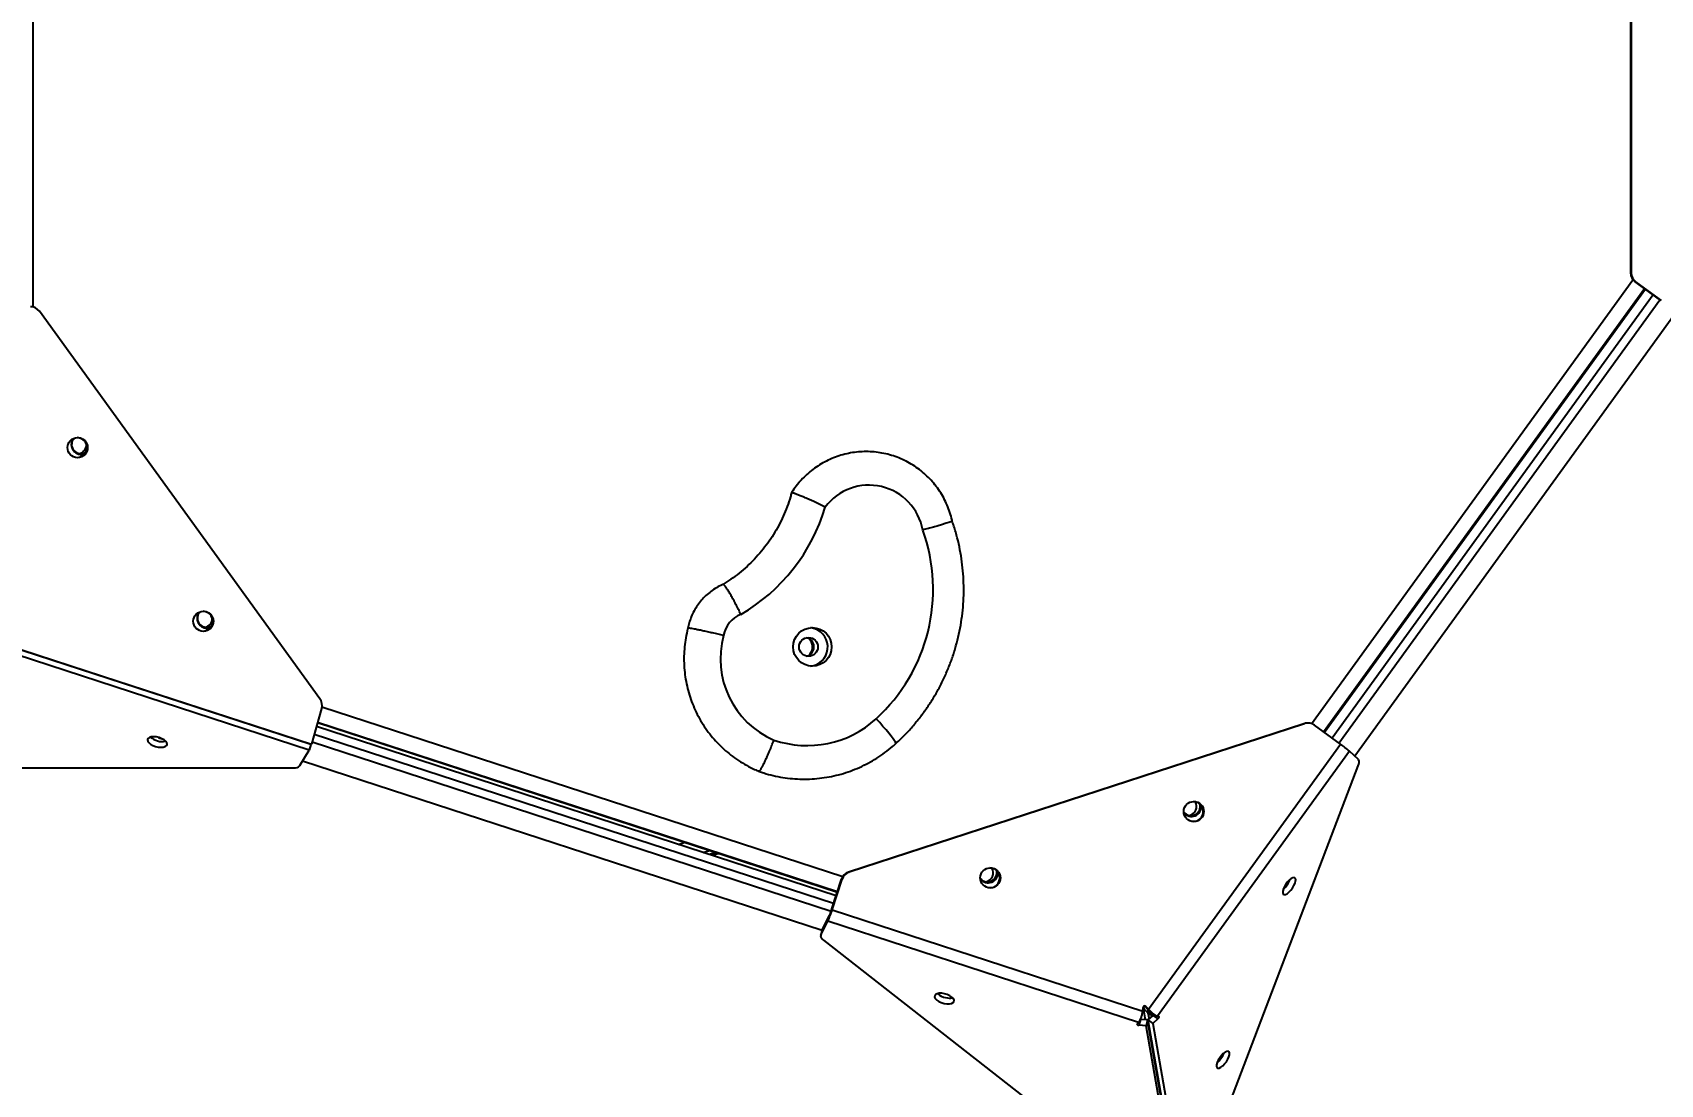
# Model space of a CAD drawing. Header units: millimetres. Extents: x -4720 to 4364, y -4819 to 4363.
# Drawn here: x 963 to 1690, y -344 to 127 of the extents above; entities that cross this region are included whole.
import ezdxf

# ---------------------------------------------------------------- set-up
doc = ezdxf.new("R2010")
doc.units = ezdxf.units.MM
for name, color, linetype in [('DIKOM_ОБЪЕКТ', 7, 'Continuous'), ('DIKOM_РАЗМЕР_ЗОНА', 7, 'Continuous'), ('DIKOM_РАЗМЕР_ОБЪЕКТА', 7, 'Continuous')]:
    doc.layers.add(name, color=color, linetype=linetype)
doc.styles.add('style1', font='arial.ttf', dxfattribs={"width": 0.8})
doc.dimstyles.new('1-50', dxfattribs={"dimtxt": 300, "dimasz": 200, "dimexe": 100, "dimexo": 0, "dimgap": 100, "dimtad": 1, "dimdec": 0, "dimtxsty": 'style1', "dimcen": 0, "dimclrd": 7, "dimclre": 7, "dimadec": 1, "dimazin": 2, "dimtfac": 1, "dimtdec": 0, "dimtmove": 0, "dimatfit": 3, "dimfxl": 0, "dimlwd": 25, "dimlwe": 18, "dimarcsym": 0})

# ---------------------------------------------------------------- blocks, each defined once
blk = doc.blocks.new('*D9')
at = {"layer": 'Defpoints', "color": 0, "transparency": 16777216}
for p in [(-2136.5, 115.24), (2863.5, 115.24), (2863.5, -2539.25)]:
    blk.add_point(p, dxfattribs=at)
at = {"layer": 'DIKOM_РАЗМЕР_ОБЪЕКТА', "color": 7, "lineweight": 18, "transparency": 16777216}
for p, q in [((-2136.5, 115.24), (-2136.5, -2639.25)), ((2863.5, 115.24), (2863.5, -2639.25))]:
    blk.add_line(p, q, dxfattribs=at)
at = {"layer": 'DIKOM_РАЗМЕР_ОБЪЕКТА', "color": 7, "lineweight": 25, "transparency": 16777216}
blk.add_line((-1936.5, -2539.25), (2663.5, -2539.25), dxfattribs=at)
at = {"layer": 'DIKOM_РАЗМЕР_ОБЪЕКТА', "color": 7, "transparency": 16777216}
for points in [[(-1936.5, -2505.92), (-1936.5, -2572.58), (-2136.5, -2539.25)], [(2663.5, -2505.92), (2663.5, -2572.58), (2863.5, -2539.25)]]:
    blk.add_solid(points, dxfattribs=at)
at = {"layer": 'DIKOM_РАЗМЕР_ОБЪЕКТА', "color": 0, "transparency": 16777216, "insert": (363.5, -2286.08), "char_height": 300, "attachment_point": 5, "style": 'style1'}
blk.add_mtext('{\\fArial|b0|i0|c204|p34;5000}', dxfattribs=at)
blk = doc.blocks.new('*D11')
at = {"layer": 'Defpoints', "color": 0, "transparency": 16777216}
for p in [(4363.5, 125.31), (-3636.5, 115.24), (4363.5, -4719.28)]:
    blk.add_point(p, dxfattribs=at)
at = {"layer": 'DIKOM_РАЗМЕР_ЗОНА', "color": 7, "lineweight": 18, "transparency": 16777216}
for p, q in [((4363.5, 125.31), (4363.5, -4819.28)), ((-3636.5, 115.24), (-3636.5, -4819.28))]:
    blk.add_line(p, q, dxfattribs=at)
at = {"layer": 'DIKOM_РАЗМЕР_ЗОНА', "color": 7, "lineweight": 25, "transparency": 16777216}
blk.add_line((-3436.5, -4719.28), (4163.5, -4719.28), dxfattribs=at)
at = {"layer": 'DIKOM_РАЗМЕР_ЗОНА', "color": 7, "transparency": 16777216}
for points in [[(-3436.5, -4685.94), (-3436.5, -4752.61), (-3636.5, -4719.28)], [(4163.5, -4685.94), (4163.5, -4752.61), (4363.5, -4719.28)]]:
    blk.add_solid(points, dxfattribs=at)
at = {"layer": 'DIKOM_РАЗМЕР_ЗОНА', "color": 0, "transparency": 16777216, "insert": (363.5, -4466.1), "char_height": 300, "attachment_point": 5, "style": 'style1'}
blk.add_mtext('8000', dxfattribs=at)

msp = doc.modelspace()

# ---------------------------------------------------------------- linework, layer by layer
at = {"layer": 'DIKOM_ОБЪЕКТ'}
for p, q in [((962.81, 249.71), (962.81, 3.84)), ((1677.03, 233.97), (1677.04, 19.14)), ((1677.3, 233.97), (1677.31, 19.14)), ((1534.41, -182.56), (1678.13, 16.02)), ((1677.04, 19.14), (1677.31, 19.14)), ((1679.36, 15.1), (1679.1, 15.1)), ((1690.65, 6.67), (1679.1, 15.1)), ((1690.92, 6.67), (1679.36, 15.1)), ((1539.8, -186.2), (1683.28, 12.05)), ((1683.68, 11.76), (1540.2, -186.49)), ((1687.17, 9.21), (1543.69, -189.03)), ((1091.21, -171.4), (965.79, 1.89)), ((1546.68, -191.21), (1690.15, 7.03)), ((1697.11, 1.04), (1553.74, -197.05)), ((981, -55.25), (981.29, -54.89)), ((1580.14, -130.46), (1580.34, -131.03)), ((1037.21, -132.91), (1037.5, -132.56)), ((1309.21, -144.24), (1308.71, -144.1)), ((1310.39, -145.22), (1309.69, -144.44)), ((1571.49, -143.25), (1570.87, -143.26)), ((1572.22, -142.25), (1571.59, -142.28)), ((1086.38, -194.39), (955.86, -151.82)), ((956.87, -149.19), (1087.38, -191.76)), ((1087.08, -191.84), (958.02, -149.74)), ((958.05, -149.66), (1087.12, -191.76)), ((1091.97, -175.72), (1087.38, -191.76)), ((1092.11, -175.03), (1324.9, -250.96)), ((1320.81, -263.04), (1088.65, -187.32)), ((1321.95, -259.52), (1089.67, -183.76)), ((1090.15, -182.07), (1322.49, -257.85)), ((1090.15, -182.07), (1322.49, -257.85)), ((1322.52, -257.75), (1090.18, -181.96)), ((1531.05, -182.55), (1327.53, -248.95)), ((1531.31, -182.55), (1327.79, -248.95)), ((1531.31, -182.55), (1531.05, -182.55)), ((1532.84, -182.31), (1532.58, -182.31)), ((1547.33, -191.69), (1535.78, -183.26)), ((1082.23, -201.3), (1086.38, -194.39)), ((1087.08, -191.84), (1086.38, -194.39)), ((1087.38, -191.76), (1087.12, -191.76)), ((1087.68, -190.71), (1319.72, -266.4)), ((1461.53, -310.26), (1547.33, -191.69)), ((1551.37, -194.84), (1465.57, -313.42)), ((1555.41, -198.61), (1551.37, -194.84)), ((888.05, -202.31), (1079.44, -202.32)), ((1315.66, -275.04), (1083.44, -199.29)), ((1489.38, -374.64), (1555.34, -201.35)), ((1251.48, -236.54), (1254.31, -235.61)), ((1262.46, -240.12), (1265.29, -239.2)), ((1268.11, -240.12), (1265.29, -241.04)), ((1269.44, -240.55), (1266.62, -241.47)), ((1319.92, -265.79), (1324.33, -252.16)), ((1320.18, -265.79), (1324.59, -252.16)), ((1324.59, -252.16), (1324.33, -252.16)), ((1327.53, -248.95), (1327.79, -248.95)), ((1315.85, -274.45), (1318.94, -268.35)), ((1318.24, -270.9), (1318.94, -268.35)), ((1320.18, -265.79), (1319.92, -265.79)), ((1320.18, -265.79), (1459.03, -311.08)), ((1315.76, -274.65), (1315.06, -277.21)), ((1315.14, -277), (1318.24, -270.9)), ((1315.85, -274.45), (1315.14, -277)), ((1315.76, -274.65), (1315.85, -274.45)), ((1457.08, -316.18), (1318.24, -270.9)), ((1316.22, -279.36), (1453.18, -386.45)), ((1459.03, -311.08), (1459.21, -309.48)), ((1459.2, -309.61), (1460.14, -315)), ((1460.18, -309.07), (1460.44, -309.07)), ((1460.18, -309.07), (1461.27, -310.26)), ((1460.44, -309.07), (1461.53, -310.26)), ((1461.27, -310.26), (1461.53, -310.26)), ((1463.33, -313.21), (1461.34, -311.83)), ((1461.34, -311.83), (1461.82, -314.56)), ((1462.51, -311.57), (1464.56, -312.89)), ((1456.44, -316.76), (1457.08, -316.18)), ((1457.98, -314.86), (1457.27, -317.41)), ((1460.48, -317.62), (1457.27, -317.41)), ((1461.19, -315.06), (1457.98, -314.86)), ((1461.19, -315.06), (1460.48, -317.62)), ((1473.3, -391.11), (1460.48, -317.62)), ((1474, -388.56), (1461.19, -315.06)), ((1463.52, -313.05), (1461.28, -315.03)), ((1461.28, -315.03), (1463.56, -316.61)), ((1461.28, -315.03), (1474.1, -388.52)), ((1463.52, -313.05), (1465.8, -314.63)), ((1465.8, -314.63), (1463.56, -316.61)), ((1463.56, -316.61), (1476.38, -390.1)), ((1465.57, -313.42), (1466.2, -313.57))]:
    msp.add_line(p, q, dxfattribs=at)
at = {"layer": 'DIKOM_ОБЪЕКТ', "flags": 128}
for points in [[(984.78, -63.03), (983.6, -63.49), (982.72, -63.61)], [(1040.99, -140.7), (1039.8, -141.16), (1038.93, -141.27)], [(1312.4, -140.08), (1310.71, -139.68), (1310.47, -139.65)], [(1348.66, -191.42), (1348.68, -191.28), (1348.49, -190.86), (1348.07, -190.18), (1347.41, -189.27), (1346.54, -188.14), (1345.48, -186.82), (1344.25, -185.34), (1342.88, -183.75), (1341.4, -182.07), (1339.86, -180.35)], [(1014.39, -189.15), (1014.14, -189.7), (1014.25, -190.34), (1014.71, -191.02), (1015.47, -191.67), (1016.48, -192.24), (1017.65, -192.7), (1018.89, -193), (1020.11, -193.11), (1021.19, -193.04), (1022.05, -192.78), (1022.63, -192.35), (1022.88, -191.8), (1022.77, -191.16), (1022.31, -190.48), (1021.55, -189.83), (1020.54, -189.26), (1019.37, -188.8), (1018.12, -188.5), (1016.91, -188.39), (1015.83, -188.46), (1014.97, -188.72), (1014.39, -189.15)], [(1015.78, -188.47), (1015.78, -188.61), (1015.81, -188.84)], [(1526.13, -251.44), (1525.39, -251.81), (1524.57, -252.45), (1523.74, -253.31), (1522.97, -254.32), (1522.33, -255.41), (1521.85, -256.48), (1521.58, -257.44), (1521.55, -258.22), (1521.76, -258.76), (1522.18, -259.01), (1522.79, -258.95), (1523.53, -258.59), (1524.35, -257.95), (1525.17, -257.08), (1525.94, -256.07), (1526.59, -254.98), (1527.07, -253.92), (1527.34, -252.95), (1527.37, -252.17), (1527.16, -251.63), (1526.74, -251.38), (1526.13, -251.44)], [(1315.14, -277), (1315.04, -277.26), (1315.02, -277.54), (1315.06, -277.83), (1315.16, -278.13), (1315.34, -278.44), (1315.57, -278.75), (1315.87, -279.06), (1316.22, -279.36)], [(1370.42, -303.34), (1369.18, -303.15), (1368.04, -303.14), (1367.07, -303.33), (1366.37, -303.7), (1365.99, -304.2), (1365.96, -304.82), (1366.28, -305.48), (1366.92, -306.15), (1367.84, -306.76), (1368.96, -307.27), (1370.19, -307.64), (1371.42, -307.83), (1372.57, -307.83), (1373.53, -307.64), (1374.23, -307.28), (1374.61, -306.77), (1374.65, -306.16), (1374.33, -305.49), (1373.68, -304.82), (1372.76, -304.21), (1371.64, -303.7), (1370.42, -303.34)], [(1461.23, -310.21), (1461.22, -310.31), (1461.34, -311.83)], [(1496.57, -329.11), (1495.83, -329.48), (1495.01, -330.12), (1494.18, -330.98), (1493.41, -331.99), (1492.76, -333.08), (1492.29, -334.15), (1492.02, -335.11), (1491.99, -335.89), (1492.19, -336.43), (1492.61, -336.68), (1493.22, -336.62), (1493.96, -336.25), (1494.78, -335.62), (1495.61, -334.75), (1496.38, -333.74), (1497.03, -332.65), (1497.51, -331.59), (1497.77, -330.62), (1497.8, -329.84), (1497.6, -329.3), (1497.18, -329.05), (1496.57, -329.11)]]:
    msp.add_lwpolyline(points, dxfattribs=at)
at = {"layer": 'DIKOM_ОБЪЕКТ'}
for centre, radius in [((982.86, -59.09), 4.49), ((1039.07, -136.76), 4.49), ((1311.33, -148.21), 8.61), ((1309.59, -148.22), 4.21), ((1481.8, -221.85), 4.49), ((1390.86, -251.52), 4.49)]:
    msp.add_circle(centre, radius, dxfattribs=at)
for centre, radius, start, end in [((1682.05, 19.14), 5.01, 179.96839, 233.85462), ((1682.31, 19.14), 5.01, 179.96839, 233.85462), ((961.76, -1.02), 4.97, 35.85168, 89.9677), ((984.55, -57.67), 4.49, 144.49073, 290.35482), ((984.33, -57.67), 4.12, 143.87867, 303.62397), ((982.57, -59.11), 4.5, 299.43691, 88.11341), ((982.73, -57.68), 4.12, 281.22994, 359.27972), ((1336.65, -100.27), 24.39, 10.20156, 143.29993), ((1237.35, -61.89), 83.22, 300.31372, 343.37881), ((1286.91, -122.54), 78.39, 312.48135, 19.82587), ((1040.76, -135.34), 4.49, 144.48136, 290.35805), ((1040.54, -135.34), 4.12, 143.84489, 303.61541), ((1038.78, -136.77), 4.5, 299.43676, 88.1136), ((1038.96, -135.36), 4.1, 280.99309, 359.51236), ((1283.39, -144.9), 11.88, 109.86097, 171.06981), ((1309.66, -153.62), 39.44, 164.46229, 246.80222), ((1307.82, -148.23), 4.23, 282.22748, 70.777), ((1306.23, -148.23), 5.14, 312.40176, 35.89894), ((1309.56, -148.23), 8.63, 276.05231, 70.79866), ((1087.15, -174.34), 5.02, 344.02118, 35.8728), ((1308.97, -146.61), 45.74, 251.06458, 312.46932), ((1020.73, -182.73), 7.82, 227.86301, 281.12296), ((1022.47, -181.09), 8.43, 243.23874, 257.71772), ((1532.59, -187.27), 4.96, 90.05894, 108.06719), ((1532.85, -187.27), 4.97, 53.87476, 108.06262), ((1515.65, -236.37), 54.78, 49.297, 54.65567), ((1079.86, -199.12), 3.22, 262.55716, 317.32305), ((1552.99, -199.92), 2.75, 328.86385, 28.35041), ((1478.96, -219.53), 4.13, 281.27455, 30.30093), ((1481.52, -221.84), 4.5, 271.91059, 88.2033), ((1480.56, -219.54), 4.11, 217.96133, 14.69578), ((1480.78, -219.55), 4.48, 220.11535, 2.7375), ((1388.01, -249.2), 4.13, 281.27498, 30.23175), ((1390.57, -251.51), 4.5, 271.91007, 88.20382), ((1329.08, -253.69), 4.99, 108.11239, 162.11518), ((1329.34, -253.69), 4.99, 108.11127, 162.11417), ((1389.61, -249.21), 4.11, 217.98656, 14.64505), ((1389.83, -249.21), 4.48, 220.13293, 2.71018), ((1515.14, -248.75), 10.29, 310.34825, 340.31807), ((1280.34, -253.55), 41.68, 335.4037, 342.91777), ((1300.03, -259.69), 20.8, 335.39812, 342.92569), ((1372.24, -297.87), 7.34, 227.38661, 259.42292), ((1372.6, -298.5), 6.8, 255.4863, 282.19404), ((1372.25, -304.04), 1.41, 296.45326, 332.71069), ((1464.54, -307.09), 5.72, 202.43959, 235.96674), ((1485.58, -326.42), 10.29, 310.35449, 340.31394)]:
    msp.add_arc(centre, radius, start, end, dxfattribs=at)
for centre, major_axis, ratio, start_param, end_param in [((1459.97, -309.72), (-0.287, 0.899), 0.792133, 5.240806, 7.335201), ((1459.71, -309.72), (-0.287, 0.899), 0.792133, 5.240806, 6.036757), ((1463.45, -312.65), (0.531, 0.619), 0.406731, 4.388857, 5.29357), ((1457.2, -317.01), (0.839, -0.112), 0.463881, 2.763307, 4.857702), ((1465.73, -314.22), (0.531, 0.619), 0.406731, 4.388857, 6.483252)]:
    msp.add_ellipse(centre, major_axis=major_axis, ratio=ratio, start_param=start_param, end_param=end_param, dxfattribs=at)
for points, knots in [([(1373.83, -91.95), (1373.8, -91.8), (1373.54, -90.49), (1372.83, -88.08), (1371.6, -84.76), (1370.06, -81.58), (1368.24, -78.54), (1366.16, -75.68), (1363.84, -73.02), (1361.28, -70.57), (1358.52, -68.37), (1355.58, -66.42), (1352.47, -64.74), (1349.22, -63.35), (1345.87, -62.25), (1342.43, -61.46), (1338.93, -60.98), (1335.4, -60.82), (1331.88, -60.97), (1328.38, -61.43), (1324.94, -62.21), (1321.58, -63.29), (1318.33, -64.67), (1315.22, -66.34), (1312.26, -68.27), (1309.5, -70.47), (1306.93, -72.9), (1304.6, -75.55), (1303, -77.71), (1302.2, -78.99), (1302.02, -79.27)], [0, 0, 0, 0, 0.004929, 0.042818, 0.080714, 0.118607, 0.156498, 0.194386, 0.23227, 0.270149, 0.308024, 0.345894, 0.383759, 0.42162, 0.459475, 0.497327, 0.535176, 0.573023, 0.610867, 0.64871, 0.686552, 0.724395, 0.762239, 0.800085, 0.837934, 0.875786, 0.913643, 0.951504, 0.98937, 1, 1, 1, 1]), ([(1302, -79.28), (1301.84, -79.88), (1301.27, -81.97), (1300.09, -85.5), (1298.34, -89.8), (1296.3, -93.96), (1293.99, -97.98), (1291.4, -101.84), (1288.56, -105.5), (1285.48, -108.97), (1282.18, -112.22), (1278.65, -115.23), (1275.05, -117.93), (1272.55, -119.5), (1271.35, -120.25)], [0, 0, 0, 0, 0.035481, 0.123798, 0.212132, 0.30047, 0.388815, 0.477166, 0.565526, 0.653895, 0.742271, 0.830657, 0.919053, 1, 1, 1, 1]), ([(1317.1, -85.69), (1317.09, -85.68), (1316.29, -85.28), (1314.67, -84.48), (1312.33, -83.37), (1310.1, -82.36), (1308.09, -81.49), (1306.27, -80.73), (1304.74, -80.13), (1303.5, -79.66), (1302.62, -79.37), (1302.1, -79.23), (1302.06, -79.27), (1302.04, -79.29)], [0, 0, 0, 0, 0.0016746, 0.1074416, 0.2164948, 0.3165319, 0.4193913, 0.5184805, 0.6203823, 0.7190437, 0.8205355, 0.9193479, 1, 1, 1, 1]), ([(1348.66, -191.42), (1349.42, -190.71), (1351.5, -188.77), (1354.72, -185.42), (1358.25, -181.31), (1361.54, -176.99), (1364.57, -172.5), (1367.34, -167.83), (1369.83, -163.01), (1372.03, -158.05), (1373.95, -152.97), (1375.56, -147.79), (1376.88, -142.52), (1377.88, -137.19), (1378.58, -131.8), (1378.96, -126.39), (1379.02, -120.96), (1378.77, -115.53), (1378.21, -110.13), (1377.34, -104.77), (1376.14, -99.48), (1374.95, -95.2), (1374.08, -92.72), (1373.81, -91.95)], [0, 0, 0, 0, 0.028663, 0.078577, 0.128497, 0.178418, 0.228342, 0.278268, 0.328196, 0.378127, 0.428059, 0.477993, 0.527929, 0.577866, 0.627805, 0.677744, 0.727684, 0.777625, 0.827565, 0.877506, 0.927446, 0.977386, 1, 1, 1, 1]), ([(1373.8, -91.95), (1373.79, -91.97), (1373.78, -92.01), (1373.26, -92.21), (1372.37, -92.52), (1371.09, -92.93), (1369.49, -93.43), (1367.58, -93.99), (1365.46, -94.61), (1363.15, -95.26), (1361.52, -95.71), (1360.68, -95.94), (1360.66, -95.95)], [0, 0, 0, 0, 0.090086, 0.201716, 0.316583, 0.42828, 0.543202, 0.655057, 0.770145, 0.882104, 0.997289, 1, 1, 1, 1]), ([(1271.38, -120.26), (1271.25, -120.31), (1270.22, -120.72), (1268.39, -121.72), (1265.96, -123.32), (1263.72, -125.2), (1261.7, -127.3), (1259.91, -129.61), (1258.39, -132.1), (1257.15, -134.74), (1256.23, -137.31), (1255.87, -139.02), (1255.71, -139.78)], [0, 0, 0, 0, 0.016109, 0.127856, 0.239629, 0.351413, 0.463213, 0.575031, 0.686867, 0.798724, 0.910601, 1, 1, 1, 1]), ([(1279.36, -133.73), (1279.35, -133.71), (1278.99, -132.94), (1278.25, -131.39), (1277.13, -129.18), (1276.02, -127.09), (1274.96, -125.21), (1273.98, -123.56), (1273.12, -122.21), (1272.39, -121.17), (1271.84, -120.52), (1271.5, -120.21), (1271.42, -120.27), (1271.4, -120.3)], [0, 0, 0, 0, 0.002387, 0.10622, 0.213062, 0.316492, 0.422907, 0.526154, 0.632387, 0.735555, 0.841711, 0.944906, 1, 1, 1, 1]), ([(1579.19, -131.78), (1579.21, -131.87), (1579.26, -132.08), (1579.33, -132.26), (1579.37, -132.36)], [0, 0, 0, 0, 0.4535858, 1, 1, 1, 1]), ([(1255.71, -139.78), (1255.6, -140.21), (1255.12, -141.97), (1254.53, -145.13), (1254.03, -149.25), (1253.86, -153.4), (1254, -157.55), (1254.46, -161.68), (1255.23, -165.76), (1256.3, -169.76), (1257.68, -173.68), (1259.35, -177.48), (1261.31, -181.14), (1263.54, -184.64), (1266.02, -187.96), (1268.75, -191.07), (1271.71, -193.98), (1274.89, -196.64), (1278.25, -199.06), (1281.79, -201.21), (1284.87, -202.79), (1286.79, -203.6), (1287.43, -203.87)], [0, 0, 0, 0, 0.01717, 0.070275, 0.123389, 0.176505, 0.229623, 0.282742, 0.335861, 0.388979, 0.442096, 0.495211, 0.548323, 0.601432, 0.654537, 0.707638, 0.760735, 0.813826, 0.866914, 0.919996, 0.973074, 1, 1, 1, 1]), ([(1271.66, -143.05), (1271.64, -143.05), (1270.81, -142.87), (1269.15, -142.51), (1266.73, -141.98), (1264.39, -141.47), (1262.22, -141), (1260.27, -140.59), (1258.62, -140.26), (1257.29, -140), (1256.35, -139.83), (1255.78, -139.75), (1255.75, -139.77), (1255.73, -139.78)], [0, 0, 0, 0, 0.00293, 0.10242, 0.204722, 0.305091, 0.408367, 0.508698, 0.611936, 0.712254, 0.815476, 0.915798, 1, 1, 1, 1]), ([(1287.44, -203.88), (1288.15, -204.12), (1290.24, -204.85), (1293.79, -205.8), (1298.09, -206.65), (1302.44, -207.18), (1306.82, -207.4), (1311.2, -207.3), (1315.56, -206.89), (1319.88, -206.16), (1324.14, -205.12), (1328.31, -203.78), (1332.38, -202.15), (1336.32, -200.22), (1340.11, -198.01), (1343.73, -195.54), (1346.56, -193.3), (1348.15, -191.87), (1348.66, -191.42)], [0, 0, 0, 0, 0.034368, 0.10112, 0.167879, 0.234634, 0.301388, 0.368139, 0.43489, 0.50164, 0.568391, 0.635143, 0.701896, 0.768653, 0.835413, 0.902177, 0.968945, 1, 1, 1, 1]), ([(1287.45, -203.84), (1287.48, -203.86), (1287.56, -203.93), (1287.87, -203.61), (1288.34, -202.91), (1288.95, -201.83), (1289.67, -200.41), (1290.48, -198.7), (1291.36, -196.72), (1292.26, -194.58), (1293.19, -192.3), (1293.81, -190.72), (1294.12, -189.9), (1294.13, -189.88)], [0, 0, 0, 0, 0.05193, 0.158511, 0.262078, 0.368651, 0.472235, 0.578818, 0.682429, 0.789044, 0.891194, 0.996213, 1, 1, 1, 1]), ([(1457.08, -316.18), (1457.31, -315.91), (1457.71, -315.41), (1458.29, -314.2), (1458.73, -312.77), (1458.92, -311.67), (1459.03, -311.08)], [0, 0, 0, 0, 0.27318, 0.500012, 0.730401, 1, 1, 1, 1]), ([(1461.27, -310.26), (1461.46, -310.5), (1461.8, -310.94), (1462.23, -311.4), (1462.46, -311.52), (1462.52, -311.56)], [0, 0, 0, 0, 0.462025, 0.838506, 1, 1, 1, 1]), ([(1461.53, -310.26), (1461.96, -310.68), (1462.75, -311.46), (1463.83, -312.41), (1464.83, -313.09), (1465.31, -313.3), (1465.57, -313.42)], [0, 0, 0, 0, 0.273193, 0.500024, 0.730401, 1, 1, 1, 1])]:
    msp.add_open_spline(points, degree=3, knots=knots, dxfattribs=at)

# ---------------------------------------------------------------- dimensions: what is measured, and where the dimension line sits
at = {"layer": 'DIKOM_РАЗМЕР_ЗОНА'}
dim = msp.add_linear_dim(base=(4363.5, -4719.28), p1=(-3636.5, 115.24), p2=(4363.5, 125.31), dimstyle='1-50', dxfattribs=at)
dim.commit()
dim.dimension.update_dxf_attribs({"geometry": '*D11', "text_midpoint": (363.5, -4719.28), "dimtype": 160})
at = {"layer": 'DIKOM_РАЗМЕР_ОБЪЕКТА'}
dim = msp.add_linear_dim(base=(2863.5, -2539.25), p1=(-2136.5, 115.24), p2=(2863.5, 115.24), text='{\\fArial|b0|i0|c204|p34;<>}', dimstyle='1-50', dxfattribs=at)
dim.commit()
dim.dimension.update_dxf_attribs({"geometry": '*D9', "text_midpoint": (363.5, -2539.25), "dimtype": 160})

doc.saveas('drawing.dxf')
